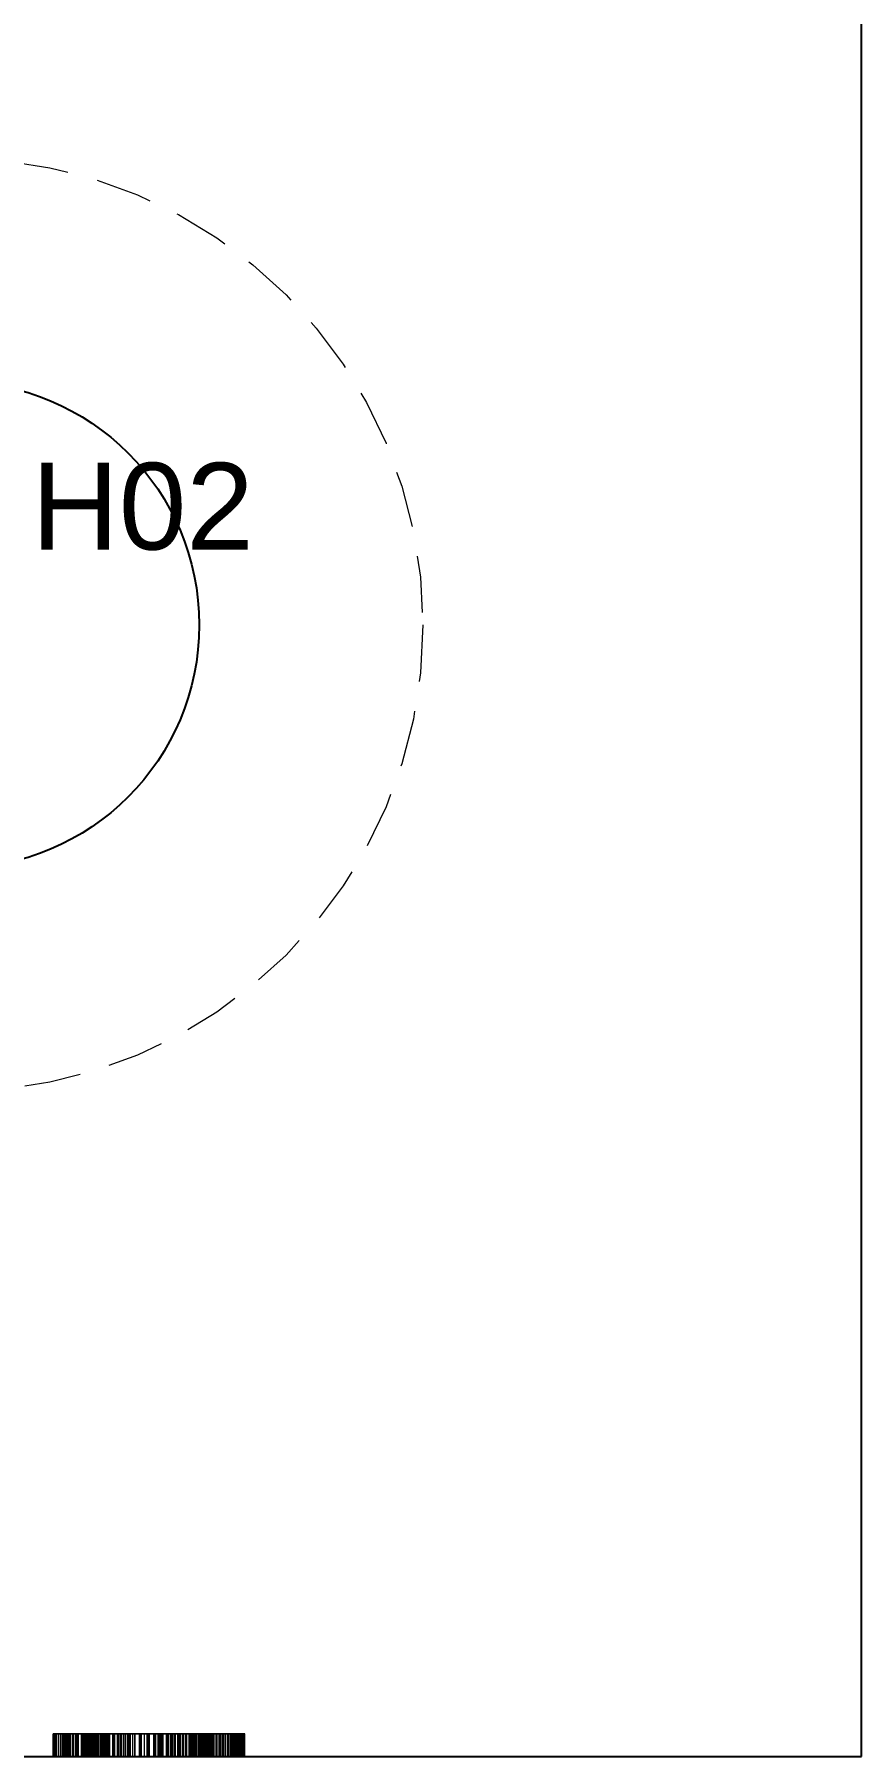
# Model space of a CAD drawing. Header units: millimetres. Extents: x 6 to 207, y 20 to 91.
# Drawn here: x 59.36 to 66.67, y 20.67 to 35.89 of the extents above; entities that cross this region are included whole.
import ezdxf

# ---------------------------------------------------------------- set-up
doc = ezdxf.new("R2010")
doc.units = ezdxf.units.MM
doc.linetypes.add('WP_HIDDEN', pattern=[2.3, 1.5, -0.8])
for name, color, linetype, lineweight in [('ANNOTATIONS', 7, 'CONTINUOUS', 18), ('HIDDEN', 7, 'WP_HIDDEN', 13), ('VISIBLE', 7, 'CONTINUOUS', 25)]:
    doc.layers.add(name, color=color, linetype=linetype, lineweight=lineweight)
doc.styles.add('CJK', font='Arial Unicode.ttf')

msp = doc.modelspace()

# ---------------------------------------------------------------- linework, layer by layer
at = {"layer": 'HIDDEN', "ltscale": 0.333333}
for p, q in [((59.79256, 20.86667), (59.52717, 20.86667)), ((59.52717, 20.66667), (59.52717, 20.86667)), ((59.52717, 20.86667), (59.53026, 20.86667)), ((59.53026, 20.66667), (59.53026, 20.86667)), ((59.53026, 20.86667), (59.53664, 20.86667)), ((59.53664, 20.66667), (59.53664, 20.86667)), ((59.53664, 20.86667), (59.5463, 20.86667)), ((59.5463, 20.66667), (59.5463, 20.86667)), ((59.5463, 20.86667), (59.55925, 20.86667)), ((59.55925, 20.66667), (59.55925, 20.86667)), ((59.55925, 20.86667), (59.57549, 20.86667)), ((59.57549, 20.66667), (59.57549, 20.86667)), ((59.57549, 20.86667), (59.59501, 20.86667)), ((59.59501, 20.66667), (59.59501, 20.86667)), ((59.59501, 20.86667), (59.61782, 20.86667)), ((59.60838, 20.66667), (59.60838, 20.86667)), ((59.60838, 20.86667), (59.60954, 20.86667)), ((59.60981, 20.86667), (59.60838, 20.86667)), ((59.60954, 20.66667), (59.60954, 20.86667)), ((59.60954, 20.86667), (59.61305, 20.86667)), ((59.60981, 20.66667), (59.60981, 20.86667)), ((59.61409, 20.86667), (59.60981, 20.86667)), ((59.61305, 20.66667), (59.61305, 20.86667)), ((59.61305, 20.86667), (59.61888, 20.86667)), ((59.61409, 20.66667), (59.61409, 20.86667)), ((59.62123, 20.86667), (59.61409, 20.86667)), ((59.61782, 20.66667), (59.61782, 20.86667)), ((59.61782, 20.86667), (59.64391, 20.86667)), ((59.61888, 20.66667), (59.61888, 20.86667)), ((59.61888, 20.86667), (59.62705, 20.86667)), ((59.62123, 20.66667), (59.62123, 20.86667)), ((59.63122, 20.86667), (59.62123, 20.86667)), ((59.62705, 20.66667), (59.62705, 20.86667)), ((59.62705, 20.86667), (59.63755, 20.86667)), ((59.63122, 20.66667), (59.63122, 20.86667)), ((59.64407, 20.86667), (59.63122, 20.86667)), ((59.63755, 20.66667), (59.63755, 20.86667)), ((59.63755, 20.86667), (59.65039, 20.86667)), ((59.64391, 20.66667), (59.64391, 20.86667)), ((59.64391, 20.86667), (59.67296, 20.86667)), ((59.64407, 20.66667), (59.64407, 20.86667)), ((59.65977, 20.86667), (59.64407, 20.86667)), ((59.65039, 20.66667), (59.65039, 20.86667)), ((59.65039, 20.86667), (59.66556, 20.86667)), ((59.65977, 20.66667), (59.65977, 20.86667)), ((59.67833, 20.86667), (59.65977, 20.86667)), ((59.66556, 20.66667), (59.66556, 20.86667)), ((59.66556, 20.86667), (59.68306, 20.86667)), ((59.67296, 20.66667), (59.67296, 20.86667)), ((59.67296, 20.86667), (59.70464, 20.86667)), ((59.67833, 20.66667), (59.67833, 20.86667)), ((59.69974, 20.86667), (59.67833, 20.86667)), ((59.68306, 20.66667), (59.68306, 20.86667)), ((59.68306, 20.86667), (59.70295, 20.86667)), ((59.69974, 20.66667), (59.69974, 20.86667)), ((59.7239, 20.86667), (59.69974, 20.86667)), ((59.70295, 20.66667), (59.70295, 20.86667)), ((59.70295, 20.86667), (59.72526, 20.86667)), ((59.70464, 20.66667), (59.70464, 20.86667)), ((59.70464, 20.86667), (59.73894, 20.86667)), ((59.7239, 20.66667), (59.7239, 20.86667)), ((59.75068, 20.86667), (59.7239, 20.86667)), ((59.72526, 20.66667), (59.72526, 20.86667)), ((59.72526, 20.86667), (59.74999, 20.86667)), ((59.73894, 20.66667), (59.73894, 20.86667)), ((59.73894, 20.86667), (59.77588, 20.86667)), ((59.74999, 20.66667), (59.74999, 20.86667)), ((59.74999, 20.86667), (59.77715, 20.86667)), ((59.75068, 20.66667), (59.75068, 20.86667)), ((59.78009, 20.86667), (59.75068, 20.86667)), ((59.77588, 20.66667), (59.77588, 20.86667)), ((59.77588, 20.86667), (59.81544, 20.86667)), ((59.77715, 20.66667), (59.77715, 20.86667)), ((59.77715, 20.86667), (59.80673, 20.86667)), ((59.78009, 20.66667), (59.78009, 20.86667)), ((59.81214, 20.86667), (59.78009, 20.86667)), ((59.79256, 20.66667), (59.79256, 20.86667)), ((59.79805, 20.86667), (59.79256, 20.86667)), ((59.79805, 20.66667), (59.79805, 20.86667)), ((59.80511, 20.86667), (59.79805, 20.86667)), ((59.80511, 20.66667), (59.80511, 20.86667)), ((59.81373, 20.86667), (59.80511, 20.86667)), ((59.80673, 20.66667), (59.80673, 20.86667)), ((59.80673, 20.86667), (59.83874, 20.86667)), ((59.81214, 20.66667), (59.81214, 20.86667)), ((59.8468, 20.86667), (59.81214, 20.86667)), ((59.81373, 20.66667), (59.81373, 20.86667)), ((59.82392, 20.86667), (59.81373, 20.86667)), ((59.81544, 20.66667), (59.81544, 20.86667)), ((59.81544, 20.86667), (59.85764, 20.86667)), ((59.82392, 20.66667), (59.82392, 20.86667)), ((59.83567, 20.86667), (59.82392, 20.86667)), ((59.83567, 20.66667), (59.83567, 20.86667)), ((59.84898, 20.86667), (59.83567, 20.86667)), ((59.83874, 20.66667), (59.83874, 20.86667)), ((59.83874, 20.86667), (59.87317, 20.86667)), ((59.8468, 20.66667), (59.8468, 20.86667)), ((59.8841, 20.86667), (59.8468, 20.86667)), ((59.84898, 20.66667), (59.84898, 20.86667)), ((59.86386, 20.86667), (59.84898, 20.86667)), ((59.85764, 20.66667), (59.85764, 20.86667)), ((59.85764, 20.86667), (59.90246, 20.86667)), ((59.86386, 20.66667), (59.86386, 20.86667)), ((59.8803, 20.86667), (59.86386, 20.86667)), ((59.87317, 20.66667), (59.87317, 20.86667)), ((59.87317, 20.86667), (59.91003, 20.86667)), ((59.87957, 20.66667), (59.87957, 20.86667)), ((59.87957, 20.86667), (59.8814, 20.86667)), ((59.88086, 20.86667), (59.87957, 20.86667)), ((59.8803, 20.66667), (59.8803, 20.86667)), ((59.89871, 20.86667), (59.8803, 20.86667)), ((59.88086, 20.66667), (59.88086, 20.86667)), ((59.88474, 20.86667), (59.88086, 20.86667)), ((59.8814, 20.66667), (59.8814, 20.86667)), ((59.8814, 20.86667), (59.88687, 20.86667)), ((59.8841, 20.66667), (59.8841, 20.86667)), ((59.92403, 20.86667), (59.8841, 20.86667)), ((59.88474, 20.66667), (59.88474, 20.86667)), ((59.8912, 20.86667), (59.88474, 20.86667)), ((59.88687, 20.66667), (59.88687, 20.86667)), ((59.88687, 20.86667), (59.89599, 20.86667)), ((59.8912, 20.66667), (59.8912, 20.86667)), ((59.90024, 20.86667), (59.8912, 20.86667)), ((59.89599, 20.66667), (59.89599, 20.86667)), ((59.89599, 20.86667), (59.90876, 20.86667)), ((59.89871, 20.66667), (59.89871, 20.86667)), ((59.9195, 20.86667), (59.89871, 20.86667)), ((59.90024, 20.66667), (59.90024, 20.86667)), ((59.91186, 20.86667), (59.90024, 20.86667)), ((59.90246, 20.66667), (59.90246, 20.86667)), ((59.90246, 20.86667), (59.94991, 20.86667)), ((59.90876, 20.66667), (59.90876, 20.86667)), ((59.90876, 20.86667), (59.92517, 20.86667)), ((59.91003, 20.66667), (59.91003, 20.86667)), ((59.91003, 20.86667), (59.94213, 20.86667)), ((59.91186, 20.66667), (59.91186, 20.86667)), ((59.92607, 20.86667), (59.91186, 20.86667)), ((59.9195, 20.66667), (59.9195, 20.86667)), ((59.94267, 20.86667), (59.9195, 20.86667)), ((59.92403, 20.66667), (59.92403, 20.86667)), ((59.96658, 20.86667), (59.92403, 20.86667)), ((59.92517, 20.66667), (59.92517, 20.86667)), ((59.92517, 20.86667), (59.94524, 20.86667)), ((59.92607, 20.66667), (59.92607, 20.86667)), ((59.94286, 20.86667), (59.92607, 20.86667)), ((59.94213, 20.66667), (59.94213, 20.86667)), ((59.94213, 20.86667), (59.97973, 20.86667)), ((59.94267, 20.66667), (59.94267, 20.86667)), ((59.96822, 20.86667), (59.94267, 20.86667)), ((59.94286, 20.66667), (59.94286, 20.86667)), ((59.96223, 20.86667), (59.94286, 20.86667)), ((59.94524, 20.66667), (59.94524, 20.86667)), ((59.94524, 20.86667), (59.96895, 20.86667)), ((59.94991, 20.66667), (59.94991, 20.86667)), ((59.94991, 20.86667), (60.00013, 20.86667)), ((59.96223, 20.66667), (59.96223, 20.86667)), ((59.97341, 20.86667), (59.96223, 20.86667)), ((59.96658, 20.66667), (59.96658, 20.86667)), ((60.01107, 20.86667), (59.96658, 20.86667)), ((59.96822, 20.66667), (59.96822, 20.86667)), ((59.99614, 20.86667), (59.96822, 20.86667)), ((59.96895, 20.66667), (59.96895, 20.86667)), ((59.96895, 20.86667), (59.99631, 20.86667)), ((59.97341, 20.66667), (59.97341, 20.86667)), ((59.98663, 20.86667), (59.97341, 20.86667)), ((59.97973, 20.66667), (59.97973, 20.86667)), ((59.97973, 20.86667), (60.0228, 20.86667)), ((59.98663, 20.66667), (59.98663, 20.86667)), ((60.0192, 20.86667), (59.98663, 20.86667)), ((59.99614, 20.66667), (59.99614, 20.86667)), ((60.02645, 20.86667), (59.99614, 20.86667)), ((59.99631, 20.66667), (59.99631, 20.86667)), ((59.99631, 20.86667), (60.01145, 20.86667)), ((60.00013, 20.66667), (60.00013, 20.86667)), ((60.00013, 20.86667), (60.05328, 20.86667)), ((60.01107, 20.66667), (60.01107, 20.86667)), ((60.05677, 20.86667), (60.01107, 20.86667)), ((60.01145, 20.66667), (60.01145, 20.86667)), ((60.01145, 20.86667), (60.02766, 20.86667)), ((60.0192, 20.66667), (60.0192, 20.86667)), ((60.05995, 20.86667), (60.0192, 20.86667)), ((60.0228, 20.66667), (60.0228, 20.86667)), ((60.0228, 20.86667), (60.07136, 20.86667)), ((60.02645, 20.66667), (60.02645, 20.86667)), ((60.05914, 20.86667), (60.02645, 20.86667)), ((60.02766, 20.66667), (60.02766, 20.86667)), ((60.02766, 20.86667), (60.06334, 20.86667)), ((60.05328, 20.66667), (60.05328, 20.86667)), ((60.05328, 20.86667), (60.10935, 20.86667)), ((60.05677, 20.66667), (60.05677, 20.86667)), ((60.1037, 20.86667), (60.05677, 20.86667)), ((60.05914, 20.66667), (60.05914, 20.86667)), ((60.09421, 20.86667), (60.05914, 20.86667)), ((60.05995, 20.66667), (60.05995, 20.86667)), ((60.10889, 20.86667), (60.05995, 20.86667)), ((60.06334, 20.66667), (60.06334, 20.86667)), ((60.06334, 20.86667), (60.10335, 20.86667)), ((60.07136, 20.66667), (60.07136, 20.86667)), ((60.07136, 20.86667), (60.12541, 20.86667)), ((60.09421, 20.66667), (60.09421, 20.86667)), ((60.13103, 20.86667), (60.09421, 20.86667)), ((60.10335, 20.66667), (60.10335, 20.86667)), ((60.10335, 20.86667), (60.14768, 20.86667)), ((60.1037, 20.66667), (60.1037, 20.86667)), ((60.15185, 20.86667), (60.1037, 20.86667)), ((60.10889, 20.66667), (60.10889, 20.86667)), ((60.166, 20.86667), (60.10889, 20.86667)), ((60.10935, 20.66667), (60.10935, 20.86667)), ((60.10935, 20.86667), (60.16835, 20.86667)), ((60.12541, 20.66667), (60.12541, 20.86667)), ((60.12541, 20.86667), (60.18494, 20.86667)), ((60.13103, 20.66667), (60.13103, 20.86667)), ((60.16898, 20.86667), (60.13103, 20.86667)), ((60.14768, 20.66667), (60.14768, 20.86667)), ((60.14768, 20.86667), (60.19634, 20.86667)), ((60.15185, 20.66667), (60.15185, 20.86667)), ((60.20123, 20.86667), (60.15185, 20.86667)), ((60.166, 20.66667), (60.166, 20.86667)), ((60.2313, 20.86667), (60.166, 20.86667)), ((60.16835, 20.66667), (60.16835, 20.86667)), ((60.16835, 20.86667), (60.23027, 20.86667)), ((60.16898, 20.66667), (60.16898, 20.86667)), ((60.20807, 20.86667), (60.16898, 20.86667)), ((60.18494, 20.66667), (60.18494, 20.86667)), ((60.18494, 20.86667), (60.32044, 20.86667)), ((60.19634, 20.66667), (60.19634, 20.86667)), ((60.19634, 20.86667), (60.24933, 20.86667)), ((60.20123, 20.66667), (60.20123, 20.86667)), ((60.25183, 20.86667), (60.20123, 20.86667)), ((60.20807, 20.66667), (60.20807, 20.86667)), ((60.24829, 20.86667), (60.20807, 20.86667)), ((60.23027, 20.66667), (60.23027, 20.86667)), ((60.23027, 20.86667), (60.29511, 20.86667)), ((60.2313, 20.66667), (60.2313, 20.86667)), ((60.30477, 20.86667), (60.2313, 20.86667)), ((60.24829, 20.66667), (60.24829, 20.86667)), ((60.28965, 20.86667), (60.24829, 20.86667)), ((60.24933, 20.66667), (60.24933, 20.86667)), ((60.24933, 20.86667), (60.30665, 20.86667)), ((60.25183, 20.66667), (60.25183, 20.86667)), ((60.30365, 20.86667), (60.25183, 20.86667)), ((60.28965, 20.66667), (60.28965, 20.86667)), ((60.33213, 20.86667), (60.28965, 20.86667)), ((60.29511, 20.66667), (60.29511, 20.86667)), ((60.29511, 20.86667), (60.36287, 20.86667)), ((60.30365, 20.66667), (60.30365, 20.86667)), ((60.3567, 20.86667), (60.30365, 20.86667)), ((60.30477, 20.66667), (60.30477, 20.86667)), ((60.38643, 20.86667), (60.30477, 20.86667)), ((60.30665, 20.66667), (60.30665, 20.86667)), ((60.30665, 20.86667), (60.3683, 20.86667)), ((60.32044, 20.86667), (60.45395, 20.86667)), ((60.33213, 20.66667), (60.33213, 20.86667)), ((60.37575, 20.86667), (60.33213, 20.86667)), ((60.3567, 20.66667), (60.3567, 20.86667)), ((60.41492, 20.86667), (60.3567, 20.86667)), ((60.36287, 20.66667), (60.36287, 20.86667)), ((60.36287, 20.86667), (60.43356, 20.86667)), ((60.3683, 20.66667), (60.3683, 20.86667)), ((60.3683, 20.86667), (60.4277, 20.86667)), ((60.37575, 20.66667), (60.37575, 20.86667)), ((60.42051, 20.86667), (60.37575, 20.86667)), ((60.54446, 20.86667), (60.38643, 20.86667)), ((60.41492, 20.66667), (60.41492, 20.86667)), ((60.4714, 20.86667), (60.41492, 20.86667)), ((60.42051, 20.66667), (60.42051, 20.86667)), ((60.46016, 20.86667), (60.42051, 20.86667)), ((60.4277, 20.66667), (60.4277, 20.86667)), ((60.4277, 20.86667), (60.48337, 20.86667)), ((60.43356, 20.66667), (60.43356, 20.86667)), ((60.43356, 20.86667), (60.48977, 20.86667)), ((60.45395, 20.66667), (60.45395, 20.86667)), ((60.45395, 20.86667), (60.56154, 20.86667)), ((60.46016, 20.66667), (60.46016, 20.86667)), ((60.49864, 20.86667), (60.46016, 20.86667)), ((60.4714, 20.66667), (60.4714, 20.86667)), ((60.52614, 20.86667), (60.4714, 20.86667)), ((60.48337, 20.66667), (60.48337, 20.86667)), ((60.48337, 20.86667), (60.53529, 20.86667)), ((60.48977, 20.66667), (60.48977, 20.86667)), ((60.48977, 20.86667), (60.54455, 20.86667)), ((60.49864, 20.66667), (60.49864, 20.86667)), ((60.53594, 20.86667), (60.49864, 20.86667)), ((60.52614, 20.66667), (60.52614, 20.86667)), ((60.57913, 20.86667), (60.52614, 20.86667)), ((60.53529, 20.66667), (60.53529, 20.86667)), ((60.53529, 20.86667), (60.58348, 20.86667)), ((60.53594, 20.66667), (60.53594, 20.86667)), ((60.57206, 20.86667), (60.53594, 20.86667)), ((60.54446, 20.66667), (60.54446, 20.86667)), ((60.67557, 20.86667), (60.54446, 20.86667)), ((60.54455, 20.66667), (60.54455, 20.86667)), ((60.54455, 20.86667), (60.5979, 20.86667)), ((60.56154, 20.66667), (60.56154, 20.86667)), ((60.56154, 20.86667), (60.64321, 20.86667)), ((60.57206, 20.66667), (60.57206, 20.86667)), ((60.607, 20.86667), (60.57206, 20.86667)), ((60.57913, 20.66667), (60.57913, 20.86667)), ((60.63037, 20.86667), (60.57913, 20.86667)), ((60.58348, 20.66667), (60.58348, 20.86667)), ((60.58348, 20.86667), (60.62792, 20.86667)), ((60.5979, 20.66667), (60.5979, 20.86667)), ((60.5979, 20.86667), (60.64982, 20.86667)), ((60.607, 20.66667), (60.607, 20.86667)), ((60.64076, 20.86667), (60.607, 20.86667)), ((60.62792, 20.66667), (60.62792, 20.86667)), ((60.62792, 20.86667), (60.66863, 20.86667)), ((60.63037, 20.66667), (60.63037, 20.86667)), ((60.67987, 20.86667), (60.63037, 20.86667)), ((60.64076, 20.66667), (60.64076, 20.86667)), ((60.67335, 20.86667), (60.64076, 20.86667)), ((60.64321, 20.66667), (60.64321, 20.86667)), ((60.64321, 20.86667), (60.69895, 20.86667)), ((60.64982, 20.66667), (60.64982, 20.86667)), ((60.64982, 20.86667), (60.70032, 20.86667)), ((60.66863, 20.66667), (60.66863, 20.86667)), ((60.66863, 20.86667), (60.7056, 20.86667)), ((60.67335, 20.66667), (60.67335, 20.86667)), ((60.70475, 20.86667), (60.67335, 20.86667)), ((60.67557, 20.66667), (60.67557, 20.86667)), ((60.73103, 20.86667), (60.67557, 20.86667)), ((60.67987, 20.66667), (60.67987, 20.86667)), ((60.72763, 20.86667), (60.67987, 20.86667)), ((60.69895, 20.66667), (60.69895, 20.86667)), ((60.69895, 20.86667), (60.73113, 20.86667)), ((60.70032, 20.66667), (60.70032, 20.86667)), ((60.70032, 20.86667), (60.74939, 20.86667)), ((60.70475, 20.66667), (60.70475, 20.86667)), ((60.73458, 20.86667), (60.70475, 20.86667)), ((60.7056, 20.66667), (60.7056, 20.86667)), ((60.7056, 20.86667), (60.73883, 20.86667)), ((60.72763, 20.66667), (60.72763, 20.86667)), ((60.77364, 20.86667), (60.72763, 20.86667)), ((60.73103, 20.66667), (60.73103, 20.86667)), ((60.77976, 20.86667), (60.73103, 20.86667)), ((60.73113, 20.66667), (60.73113, 20.86667)), ((60.73113, 20.86667), (60.76095, 20.86667)), ((60.73458, 20.66667), (60.73458, 20.86667)), ((60.76244, 20.86667), (60.73458, 20.86667)), ((60.73883, 20.66667), (60.73883, 20.86667)), ((60.73883, 20.86667), (60.76857, 20.86667)), ((60.74939, 20.66667), (60.74939, 20.86667)), ((60.74939, 20.86667), (60.79703, 20.86667)), ((60.76095, 20.66667), (60.76095, 20.86667)), ((60.76095, 20.86667), (60.78841, 20.86667)), ((60.76244, 20.66667), (60.76244, 20.86667)), ((60.78833, 20.86667), (60.76244, 20.86667)), ((60.76857, 20.66667), (60.76857, 20.86667)), ((60.76857, 20.86667), (60.79507, 20.86667)), ((60.77364, 20.66667), (60.77364, 20.86667)), ((60.81747, 20.86667), (60.77364, 20.86667)), ((60.77976, 20.66667), (60.77976, 20.86667)), ((60.82176, 20.86667), (60.77976, 20.86667)), ((60.78833, 20.66667), (60.78833, 20.86667)), ((60.81225, 20.86667), (60.78833, 20.86667)), ((60.78841, 20.66667), (60.78841, 20.86667)), ((60.78841, 20.86667), (60.81352, 20.86667)), ((60.79507, 20.66667), (60.79507, 20.86667)), ((60.79507, 20.86667), (60.81833, 20.86667)), ((60.79703, 20.66667), (60.79703, 20.86667)), ((60.79703, 20.86667), (60.84325, 20.86667)), ((60.81225, 20.66667), (60.81225, 20.86667)), ((60.8342, 20.86667), (60.81225, 20.86667)), ((60.81352, 20.66667), (60.81352, 20.86667)), ((60.81352, 20.86667), (60.83627, 20.86667)), ((60.81747, 20.66667), (60.81747, 20.86667)), ((60.8587, 20.86667), (60.81747, 20.86667)), ((60.81833, 20.66667), (60.81833, 20.86667)), ((60.81833, 20.86667), (60.83835, 20.86667)), ((60.82176, 20.66667), (60.82176, 20.86667)), ((60.85703, 20.86667), (60.82176, 20.86667)), ((60.8342, 20.66667), (60.8342, 20.86667)), ((60.85417, 20.86667), (60.8342, 20.86667)), ((60.83627, 20.66667), (60.83627, 20.86667)), ((60.83627, 20.86667), (60.85666, 20.86667)), ((60.83835, 20.66667), (60.83835, 20.86667)), ((60.83835, 20.86667), (60.85513, 20.86667)), ((60.84325, 20.66667), (60.84325, 20.86667)), ((60.84325, 20.86667), (60.88742, 20.86667)), ((60.85417, 20.66667), (60.85417, 20.86667)), ((60.87217, 20.86667), (60.85417, 20.86667)), ((60.85513, 20.66667), (60.85513, 20.86667)), ((60.85513, 20.86667), (60.86867, 20.86667)), ((60.85666, 20.66667), (60.85666, 20.86667)), ((60.85666, 20.86667), (60.8747, 20.86667)), ((60.85703, 20.66667), (60.85703, 20.86667)), ((60.90192, 20.86667), (60.85703, 20.86667)), ((60.8587, 20.66667), (60.8587, 20.86667)), ((60.89733, 20.86667), (60.8587, 20.86667)), ((60.86867, 20.66667), (60.86867, 20.86667)), ((60.86867, 20.86667), (60.87897, 20.86667)), ((60.87217, 20.66667), (60.87217, 20.86667)), ((60.88821, 20.86667), (60.87217, 20.86667)), ((60.8747, 20.66667), (60.8747, 20.86667)), ((60.8747, 20.86667), (60.89038, 20.86667)), ((60.87897, 20.66667), (60.87897, 20.86667)), ((60.87897, 20.86667), (60.88603, 20.86667)), ((60.88603, 20.66667), (60.88603, 20.86667)), ((60.88603, 20.86667), (61.15577, 20.86667)), ((60.88742, 20.66667), (60.88742, 20.86667)), ((60.88742, 20.86667), (60.92895, 20.86667)), ((60.88821, 20.66667), (60.88821, 20.86667)), ((60.90231, 20.86667), (60.88821, 20.86667)), ((60.89038, 20.66667), (60.89038, 20.86667)), ((60.89038, 20.86667), (60.90398, 20.86667)), ((60.89733, 20.66667), (60.89733, 20.86667)), ((60.93334, 20.86667), (60.89733, 20.86667)), ((60.90192, 20.66667), (60.90192, 20.86667)), ((60.94377, 20.86667), (60.90192, 20.86667)), ((60.90231, 20.66667), (60.90231, 20.86667)), ((60.91454, 20.86667), (60.90231, 20.86667)), ((60.90398, 20.66667), (60.90398, 20.86667)), ((60.90398, 20.86667), (60.91576, 20.86667)), ((60.91454, 20.66667), (60.91454, 20.86667)), ((60.92488, 20.86667), (60.91454, 20.86667)), ((60.91576, 20.66667), (60.91576, 20.86667)), ((60.91576, 20.86667), (60.92573, 20.86667)), ((60.92488, 20.66667), (60.92488, 20.86667)), ((60.93334, 20.86667), (60.92488, 20.86667)), ((60.92573, 20.66667), (60.92573, 20.86667)), ((60.92573, 20.86667), (60.93389, 20.86667)), ((60.92895, 20.66667), (60.92895, 20.86667)), ((60.92895, 20.86667), (60.96782, 20.86667)), ((60.93334, 20.66667), (60.93334, 20.86667)), ((60.93993, 20.86667), (60.93334, 20.86667)), ((60.96676, 20.86667), (60.93334, 20.86667)), ((60.93389, 20.66667), (60.93389, 20.86667)), ((60.93389, 20.86667), (60.94023, 20.86667)), ((60.93993, 20.66667), (60.93993, 20.86667)), ((60.94463, 20.86667), (60.93993, 20.86667)), ((60.94023, 20.66667), (60.94023, 20.86667)), ((60.94023, 20.86667), (60.94477, 20.86667)), ((60.94377, 20.66667), (60.94377, 20.86667)), ((60.98258, 20.86667), (60.94377, 20.86667)), ((60.94463, 20.66667), (60.94463, 20.86667)), ((60.94745, 20.86667), (60.94463, 20.86667)), ((60.94477, 20.66667), (60.94477, 20.86667)), ((60.94477, 20.86667), (60.94748, 20.86667)), ((60.94745, 20.66667), (60.94745, 20.86667)), ((60.94839, 20.86667), (60.94745, 20.86667)), ((60.94748, 20.66667), (60.94748, 20.86667)), ((60.94748, 20.86667), (60.94839, 20.86667)), ((60.94839, 20.66667), (60.94839, 20.86667)), ((60.96676, 20.66667), (60.96676, 20.86667)), ((60.99756, 20.86667), (60.96676, 20.86667)), ((60.96782, 20.66667), (60.96782, 20.86667)), ((60.96782, 20.86667), (61.00404, 20.86667)), ((60.98258, 20.66667), (60.98258, 20.86667)), ((61.01836, 20.86667), (60.98258, 20.86667)), ((60.99756, 20.66667), (60.99756, 20.86667)), ((61.02576, 20.86667), (60.99756, 20.86667)), ((61.00404, 20.66667), (61.00404, 20.86667)), ((61.00404, 20.86667), (61.03761, 20.86667)), ((61.01836, 20.66667), (61.01836, 20.86667)), ((61.05111, 20.86667), (61.01836, 20.86667)), ((61.02576, 20.66667), (61.02576, 20.86667)), ((61.05136, 20.86667), (61.02576, 20.86667)), ((61.03761, 20.66667), (61.03761, 20.86667)), ((61.03761, 20.86667), (61.06853, 20.86667)), ((61.05111, 20.66667), (61.05111, 20.86667)), ((61.08082, 20.86667), (61.05111, 20.86667)), ((61.05136, 20.66667), (61.05136, 20.86667)), ((61.07424, 20.86667), (61.05136, 20.86667)), ((61.06853, 20.66667), (61.06853, 20.86667)), ((61.06853, 20.86667), (61.0968, 20.86667)), ((61.07424, 20.66667), (61.07424, 20.86667)), ((61.09432, 20.86667), (61.07424, 20.86667)), ((61.08082, 20.66667), (61.08082, 20.86667)), ((61.10749, 20.86667), (61.08082, 20.86667)), ((61.09432, 20.66667), (61.09432, 20.86667)), ((61.11159, 20.86667), (61.09432, 20.86667)), ((61.0968, 20.66667), (61.0968, 20.86667)), ((61.0968, 20.86667), (61.12242, 20.86667)), ((61.10749, 20.66667), (61.10749, 20.86667)), ((61.13112, 20.86667), (61.10749, 20.86667)), ((61.11159, 20.66667), (61.11159, 20.86667)), ((61.12604, 20.86667), (61.11159, 20.86667)), ((61.12242, 20.66667), (61.12242, 20.86667)), ((61.12242, 20.86667), (61.14519, 20.86667)), ((61.12604, 20.66667), (61.12604, 20.86667)), ((61.13769, 20.86667), (61.12604, 20.86667)), ((61.13112, 20.66667), (61.13112, 20.86667)), ((61.15185, 20.86667), (61.13112, 20.86667)), ((61.13769, 20.66667), (61.13769, 20.86667)), ((61.14653, 20.86667), (61.13769, 20.86667)), ((61.14519, 20.66667), (61.14519, 20.86667)), ((61.14519, 20.86667), (61.16493, 20.86667)), ((61.14653, 20.66667), (61.14653, 20.86667)), ((61.15256, 20.86667), (61.14653, 20.86667)), ((61.15185, 20.66667), (61.15185, 20.86667)), ((61.16982, 20.86667), (61.15185, 20.86667)), ((61.15256, 20.66667), (61.15256, 20.86667)), ((61.15577, 20.86667), (61.15256, 20.86667)), ((61.15577, 20.66667), (61.15577, 20.86667)), ((61.16493, 20.66667), (61.16493, 20.86667)), ((61.16493, 20.86667), (61.18163, 20.86667)), ((61.16982, 20.66667), (61.16982, 20.86667)), ((61.18503, 20.86667), (61.16982, 20.86667)), ((61.18163, 20.66667), (61.18163, 20.86667)), ((61.18163, 20.86667), (61.19529, 20.86667)), ((61.18503, 20.66667), (61.18503, 20.86667)), ((61.19747, 20.86667), (61.18503, 20.86667)), ((61.19529, 20.66667), (61.19529, 20.86667)), ((61.19529, 20.86667), (61.20592, 20.86667)), ((61.19747, 20.66667), (61.19747, 20.86667)), ((61.20714, 20.86667), (61.19747, 20.86667)), ((61.20592, 20.66667), (61.20592, 20.86667)), ((61.20592, 20.86667), (61.21351, 20.86667)), ((61.20714, 20.66667), (61.20714, 20.86667)), ((61.21406, 20.86667), (61.20714, 20.86667)), ((61.21351, 20.66667), (61.21351, 20.86667)), ((61.21351, 20.86667), (61.21807, 20.86667)), ((61.21406, 20.66667), (61.21406, 20.86667)), ((61.2182, 20.86667), (61.21406, 20.86667)), ((61.21807, 20.66667), (61.21807, 20.86667)), ((61.21807, 20.86667), (61.21958, 20.86667)), ((61.2182, 20.66667), (61.2182, 20.86667)), ((61.21958, 20.86667), (61.2182, 20.86667)), ((61.21958, 20.66667), (61.21958, 20.86667)), ((59.52717, 20.66667), (59.79256, 20.66667)), ((59.53026, 20.66667), (59.52717, 20.66667)), ((59.53664, 20.66667), (59.53026, 20.66667)), ((59.5463, 20.66667), (59.53664, 20.66667)), ((59.55925, 20.66667), (59.5463, 20.66667)), ((59.57549, 20.66667), (59.55925, 20.66667)), ((59.59501, 20.66667), (59.57549, 20.66667)), ((59.61782, 20.66667), (59.59501, 20.66667)), ((59.60838, 20.66667), (59.60981, 20.66667)), ((59.60954, 20.66667), (59.60838, 20.66667)), ((59.61305, 20.66667), (59.60954, 20.66667)), ((59.60981, 20.66667), (59.61409, 20.66667)), ((59.61888, 20.66667), (59.61305, 20.66667)), ((59.61409, 20.66667), (59.62123, 20.66667)), ((59.64391, 20.66667), (59.61782, 20.66667)), ((59.62705, 20.66667), (59.61888, 20.66667)), ((59.62123, 20.66667), (59.63122, 20.66667)), ((59.63755, 20.66667), (59.62705, 20.66667)), ((59.63122, 20.66667), (59.64407, 20.66667)), ((59.65039, 20.66667), (59.63755, 20.66667)), ((59.67296, 20.66667), (59.64391, 20.66667)), ((59.64407, 20.66667), (59.65977, 20.66667)), ((59.66556, 20.66667), (59.65039, 20.66667)), ((59.65977, 20.66667), (59.67833, 20.66667)), ((59.68306, 20.66667), (59.66556, 20.66667)), ((59.70464, 20.66667), (59.67296, 20.66667)), ((59.67833, 20.66667), (59.69974, 20.66667)), ((59.70295, 20.66667), (59.68306, 20.66667)), ((59.69974, 20.66667), (59.7239, 20.66667)), ((59.72526, 20.66667), (59.70295, 20.66667)), ((59.73894, 20.66667), (59.70464, 20.66667)), ((59.7239, 20.66667), (59.75068, 20.66667)), ((59.74999, 20.66667), (59.72526, 20.66667)), ((59.77588, 20.66667), (59.73894, 20.66667)), ((59.77715, 20.66667), (59.74999, 20.66667)), ((59.75068, 20.66667), (59.78009, 20.66667)), ((59.81544, 20.66667), (59.77588, 20.66667)), ((59.80673, 20.66667), (59.77715, 20.66667)), ((59.78009, 20.66667), (59.81214, 20.66667)), ((59.79256, 20.66667), (59.79805, 20.66667)), ((59.79805, 20.66667), (59.80511, 20.66667)), ((59.80511, 20.66667), (59.81373, 20.66667)), ((59.83874, 20.66667), (59.80673, 20.66667)), ((59.81214, 20.66667), (59.8468, 20.66667)), ((59.81373, 20.66667), (59.82392, 20.66667)), ((59.85764, 20.66667), (59.81544, 20.66667)), ((59.82392, 20.66667), (59.83567, 20.66667)), ((59.83567, 20.66667), (59.84898, 20.66667)), ((59.87317, 20.66667), (59.83874, 20.66667)), ((59.8468, 20.66667), (59.8841, 20.66667)), ((59.84898, 20.66667), (59.86386, 20.66667)), ((59.90246, 20.66667), (59.85764, 20.66667)), ((59.86386, 20.66667), (59.8803, 20.66667)), ((59.91003, 20.66667), (59.87317, 20.66667)), ((59.87957, 20.66667), (59.88086, 20.66667)), ((59.8814, 20.66667), (59.87957, 20.66667)), ((59.8803, 20.66667), (59.89871, 20.66667)), ((59.88086, 20.66667), (59.88474, 20.66667)), ((59.88687, 20.66667), (59.8814, 20.66667)), ((59.8841, 20.66667), (59.92403, 20.66667)), ((59.88474, 20.66667), (59.8912, 20.66667)), ((59.89599, 20.66667), (59.88687, 20.66667)), ((59.8912, 20.66667), (59.90024, 20.66667)), ((59.90876, 20.66667), (59.89599, 20.66667)), ((59.89871, 20.66667), (59.9195, 20.66667)), ((59.90024, 20.66667), (59.91186, 20.66667)), ((59.94991, 20.66667), (59.90246, 20.66667)), ((59.92517, 20.66667), (59.90876, 20.66667)), ((59.94213, 20.66667), (59.91003, 20.66667)), ((59.91186, 20.66667), (59.92607, 20.66667)), ((59.9195, 20.66667), (59.94267, 20.66667)), ((59.92403, 20.66667), (59.96658, 20.66667)), ((59.94524, 20.66667), (59.92517, 20.66667)), ((59.92607, 20.66667), (59.94286, 20.66667)), ((59.97973, 20.66667), (59.94213, 20.66667)), ((59.94267, 20.66667), (59.96822, 20.66667)), ((59.94286, 20.66667), (59.96223, 20.66667)), ((59.96895, 20.66667), (59.94524, 20.66667)), ((60.00013, 20.66667), (59.94991, 20.66667)), ((59.96223, 20.66667), (59.97341, 20.66667)), ((59.96658, 20.66667), (60.01107, 20.66667)), ((59.96822, 20.66667), (59.99614, 20.66667)), ((59.99631, 20.66667), (59.96895, 20.66667)), ((59.97341, 20.66667), (59.98663, 20.66667)), ((60.0228, 20.66667), (59.97973, 20.66667)), ((59.98663, 20.66667), (60.0192, 20.66667)), ((59.99614, 20.66667), (60.02645, 20.66667)), ((60.01145, 20.66667), (59.99631, 20.66667)), ((60.05328, 20.66667), (60.00013, 20.66667)), ((60.01107, 20.66667), (60.05677, 20.66667)), ((60.02766, 20.66667), (60.01145, 20.66667)), ((60.0192, 20.66667), (60.05995, 20.66667)), ((60.07136, 20.66667), (60.0228, 20.66667)), ((60.02645, 20.66667), (60.05914, 20.66667)), ((60.06334, 20.66667), (60.02766, 20.66667)), ((60.10935, 20.66667), (60.05328, 20.66667)), ((60.05677, 20.66667), (60.1037, 20.66667)), ((60.05914, 20.66667), (60.09421, 20.66667)), ((60.05995, 20.66667), (60.10889, 20.66667)), ((60.10335, 20.66667), (60.06334, 20.66667)), ((60.12541, 20.66667), (60.07136, 20.66667)), ((60.09421, 20.66667), (60.13103, 20.66667)), ((60.14768, 20.66667), (60.10335, 20.66667)), ((60.1037, 20.66667), (60.15185, 20.66667)), ((60.10889, 20.66667), (60.166, 20.66667)), ((60.16835, 20.66667), (60.10935, 20.66667)), ((60.18494, 20.66667), (60.12541, 20.66667)), ((60.13103, 20.66667), (60.16898, 20.66667)), ((60.19634, 20.66667), (60.14768, 20.66667)), ((60.15185, 20.66667), (60.20123, 20.66667)), ((60.166, 20.66667), (60.2313, 20.66667)), ((60.23027, 20.66667), (60.16835, 20.66667)), ((60.16898, 20.66667), (60.20807, 20.66667)), ((60.32044, 20.66667), (60.18494, 20.66667)), ((60.24933, 20.66667), (60.19634, 20.66667)), ((60.20123, 20.66667), (60.25183, 20.66667)), ((60.20807, 20.66667), (60.24829, 20.66667)), ((60.29511, 20.66667), (60.23027, 20.66667)), ((60.2313, 20.66667), (60.30477, 20.66667)), ((60.24829, 20.66667), (60.28965, 20.66667)), ((60.30665, 20.66667), (60.24933, 20.66667)), ((60.25183, 20.66667), (60.30365, 20.66667)), ((60.28965, 20.66667), (60.33213, 20.66667)), ((60.36287, 20.66667), (60.29511, 20.66667)), ((60.30365, 20.66667), (60.3567, 20.66667)), ((60.30477, 20.66667), (60.38643, 20.66667)), ((60.3683, 20.66667), (60.30665, 20.66667)), ((60.45395, 20.66667), (60.32044, 20.66667)), ((60.33213, 20.66667), (60.37575, 20.66667)), ((60.3567, 20.66667), (60.41492, 20.66667)), ((60.43356, 20.66667), (60.36287, 20.66667)), ((60.4277, 20.66667), (60.3683, 20.66667)), ((60.37575, 20.66667), (60.42051, 20.66667)), ((60.38643, 20.66667), (60.54446, 20.66667)), ((60.41492, 20.66667), (60.4714, 20.66667)), ((60.42051, 20.66667), (60.46016, 20.66667)), ((60.48337, 20.66667), (60.4277, 20.66667)), ((60.48977, 20.66667), (60.43356, 20.66667)), ((60.56154, 20.66667), (60.45395, 20.66667)), ((60.46016, 20.66667), (60.49864, 20.66667)), ((60.4714, 20.66667), (60.52614, 20.66667)), ((60.53529, 20.66667), (60.48337, 20.66667)), ((60.54455, 20.66667), (60.48977, 20.66667)), ((60.49864, 20.66667), (60.53594, 20.66667)), ((60.52614, 20.66667), (60.57913, 20.66667)), ((60.58348, 20.66667), (60.53529, 20.66667)), ((60.53594, 20.66667), (60.57206, 20.66667)), ((60.54446, 20.66667), (60.67557, 20.66667)), ((60.5979, 20.66667), (60.54455, 20.66667)), ((60.64321, 20.66667), (60.56154, 20.66667)), ((60.57206, 20.66667), (60.607, 20.66667)), ((60.57913, 20.66667), (60.63037, 20.66667)), ((60.62792, 20.66667), (60.58348, 20.66667)), ((60.64982, 20.66667), (60.5979, 20.66667)), ((60.607, 20.66667), (60.64076, 20.66667)), ((60.66863, 20.66667), (60.62792, 20.66667)), ((60.63037, 20.66667), (60.67987, 20.66667)), ((60.64076, 20.66667), (60.67335, 20.66667)), ((60.69895, 20.66667), (60.64321, 20.66667)), ((60.70032, 20.66667), (60.64982, 20.66667)), ((60.7056, 20.66667), (60.66863, 20.66667)), ((60.67335, 20.66667), (60.70475, 20.66667)), ((60.67557, 20.66667), (60.73103, 20.66667)), ((60.67987, 20.66667), (60.72763, 20.66667)), ((60.73113, 20.66667), (60.69895, 20.66667)), ((60.74939, 20.66667), (60.70032, 20.66667)), ((60.70475, 20.66667), (60.73458, 20.66667)), ((60.73883, 20.66667), (60.7056, 20.66667)), ((60.72763, 20.66667), (60.77364, 20.66667)), ((60.73103, 20.66667), (60.77976, 20.66667)), ((60.76095, 20.66667), (60.73113, 20.66667)), ((60.73458, 20.66667), (60.76244, 20.66667)), ((60.76857, 20.66667), (60.73883, 20.66667)), ((60.79703, 20.66667), (60.74939, 20.66667)), ((60.78841, 20.66667), (60.76095, 20.66667)), ((60.76244, 20.66667), (60.78833, 20.66667)), ((60.79507, 20.66667), (60.76857, 20.66667)), ((60.77364, 20.66667), (60.81747, 20.66667)), ((60.77976, 20.66667), (60.82176, 20.66667)), ((60.78833, 20.66667), (60.81225, 20.66667)), ((60.81352, 20.66667), (60.78841, 20.66667)), ((60.81833, 20.66667), (60.79507, 20.66667)), ((60.84325, 20.66667), (60.79703, 20.66667)), ((60.81225, 20.66667), (60.8342, 20.66667)), ((60.83627, 20.66667), (60.81352, 20.66667)), ((60.81747, 20.66667), (60.8587, 20.66667)), ((60.83835, 20.66667), (60.81833, 20.66667)), ((60.82176, 20.66667), (60.85703, 20.66667)), ((60.8342, 20.66667), (60.85417, 20.66667)), ((60.85666, 20.66667), (60.83627, 20.66667)), ((60.85513, 20.66667), (60.83835, 20.66667)), ((60.88742, 20.66667), (60.84325, 20.66667)), ((60.85417, 20.66667), (60.87217, 20.66667)), ((60.86867, 20.66667), (60.85513, 20.66667)), ((60.8747, 20.66667), (60.85666, 20.66667)), ((60.85703, 20.66667), (60.90192, 20.66667)), ((60.8587, 20.66667), (60.89733, 20.66667)), ((60.87897, 20.66667), (60.86867, 20.66667)), ((60.87217, 20.66667), (60.88821, 20.66667)), ((60.89038, 20.66667), (60.8747, 20.66667)), ((60.88603, 20.66667), (60.87897, 20.66667)), ((61.15577, 20.66667), (60.88603, 20.66667)), ((60.92895, 20.66667), (60.88742, 20.66667)), ((60.88821, 20.66667), (60.90231, 20.66667)), ((60.90398, 20.66667), (60.89038, 20.66667)), ((60.89733, 20.66667), (60.93334, 20.66667)), ((60.90192, 20.66667), (60.94377, 20.66667)), ((60.90231, 20.66667), (60.91454, 20.66667)), ((60.91576, 20.66667), (60.90398, 20.66667)), ((60.91454, 20.66667), (60.92488, 20.66667)), ((60.92573, 20.66667), (60.91576, 20.66667)), ((60.92488, 20.66667), (60.93334, 20.66667)), ((60.93389, 20.66667), (60.92573, 20.66667)), ((60.96782, 20.66667), (60.92895, 20.66667)), ((60.93334, 20.66667), (60.96676, 20.66667)), ((60.93334, 20.66667), (60.93993, 20.66667)), ((60.94023, 20.66667), (60.93389, 20.66667)), ((60.93993, 20.66667), (60.94463, 20.66667)), ((60.94477, 20.66667), (60.94023, 20.66667)), ((60.94377, 20.66667), (60.98258, 20.66667)), ((60.94463, 20.66667), (60.94745, 20.66667)), ((60.94748, 20.66667), (60.94477, 20.66667)), ((60.94745, 20.66667), (60.94839, 20.66667)), ((60.94839, 20.66667), (60.94748, 20.66667)), ((60.96676, 20.66667), (60.99756, 20.66667)), ((61.00404, 20.66667), (60.96782, 20.66667)), ((60.98258, 20.66667), (61.01836, 20.66667)), ((60.99756, 20.66667), (61.02576, 20.66667)), ((61.03761, 20.66667), (61.00404, 20.66667)), ((61.01836, 20.66667), (61.05111, 20.66667)), ((61.02576, 20.66667), (61.05136, 20.66667)), ((61.06853, 20.66667), (61.03761, 20.66667)), ((61.05111, 20.66667), (61.08082, 20.66667)), ((61.05136, 20.66667), (61.07424, 20.66667)), ((61.0968, 20.66667), (61.06853, 20.66667)), ((61.07424, 20.66667), (61.09432, 20.66667)), ((61.08082, 20.66667), (61.10749, 20.66667)), ((61.09432, 20.66667), (61.11159, 20.66667)), ((61.12242, 20.66667), (61.0968, 20.66667)), ((61.10749, 20.66667), (61.13112, 20.66667)), ((61.11159, 20.66667), (61.12604, 20.66667)), ((61.14519, 20.66667), (61.12242, 20.66667)), ((61.12604, 20.66667), (61.13769, 20.66667)), ((61.13112, 20.66667), (61.15185, 20.66667)), ((61.13769, 20.66667), (61.14653, 20.66667)), ((61.16493, 20.66667), (61.14519, 20.66667)), ((61.14653, 20.66667), (61.15256, 20.66667)), ((61.15185, 20.66667), (61.16982, 20.66667)), ((61.15256, 20.66667), (61.15577, 20.66667)), ((61.18163, 20.66667), (61.16493, 20.66667)), ((61.16982, 20.66667), (61.18503, 20.66667)), ((61.19529, 20.66667), (61.18163, 20.66667)), ((61.18503, 20.66667), (61.19747, 20.66667)), ((61.20592, 20.66667), (61.19529, 20.66667)), ((61.19747, 20.66667), (61.20714, 20.66667)), ((61.21351, 20.66667), (61.20592, 20.66667)), ((61.20714, 20.66667), (61.21406, 20.66667)), ((61.21807, 20.66667), (61.21351, 20.66667)), ((61.21406, 20.66667), (61.2182, 20.66667)), ((61.21958, 20.66667), (61.21807, 20.66667)), ((61.2182, 20.66667), (61.21958, 20.66667))]:
    msp.add_line(p, q, dxfattribs=at)
msp.add_circle((58.66667, 30.66667), 4.125, dxfattribs=at)
at = {"layer": 'VISIBLE'}
for p, q in [((66.66667, 20.66667), (66.66667, 40.66667)), ((40.66667, 20.66667), (66.66667, 20.66667))]:
    msp.add_line(p, q, dxfattribs=at)
msp.add_circle((58.66667, 30.66667), 2.15, dxfattribs=at)

# ---------------------------------------------------------------- texts
at = {"layer": 'ANNOTATIONS', "style": 'CJK'}
msp.add_text('H02', height=0.766667, dxfattribs=at).set_placement((59.33333, 31.33333))

doc.saveas('drawing.dxf')
